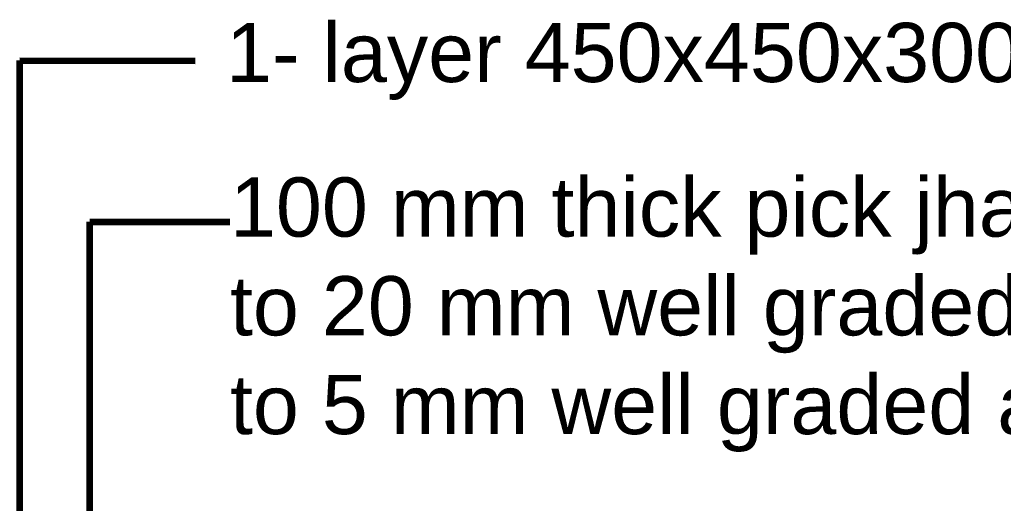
# Model space of a CAD drawing. Header units: inches. Extents: x 15 to 141071, y -30183 to 14738.
# Drawn here: x 36734 to 37904, y 1354 to 1929 of the extents above; entities that cross this region are included whole.
import ezdxf

# ---------------------------------------------------------------- set-up
doc = ezdxf.new("R2010")
doc.units = ezdxf.units.IN
doc.header["$MEASUREMENT"] = 0
doc.layers.add('LINE', color=7, linetype='Continuous')
doc.styles.get("Standard").update_dxf_attribs({"font": 'arial.ttf'})
doc.dimstyles.get("Standard").update_dxf_attribs({"dimtxt": 0.18, "dimasz": 0.18, "dimexe": 0.18, "dimexo": 0.0625, "dimgap": 0.09, "dimtad": 0, "dimtih": 1, "dimtoh": 1, "dimdec": 4, "dimzin": 0, "dimdsep": 46, "dimtxsty": 'Standard', "dimcen": 0.09, "dimadec": 0, "dimazin": 0, "dimtfac": 1, "dimtdec": 4, "dimtofl": 0, "dimtmove": 0, "dimatfit": 3, "dimfxl": 1, "dimtolj": 1, "dimtzin": 0, "dimarcsym": 0})

msp = doc.modelspace()

# ---------------------------------------------------------------- texts
at = {"layer": 'LINE', "color": 0, "linetype": 'ByBlock', "lineweight": 20, "ltscale": 0.5, "char_height": 70.38, "attachment_point": 1}
for s, insert in [('1- layer 450x450x300 C.C block', (36979.861105, 1925.066774)), ('100 mm thick pick jhama chips (40 mm\\Pto 20 mm well graded at top & 20 mm \\Pto 5 mm well graded at bottom) ', (36984.496339, 1741.403922))]:
    msp.add_mtext(s, dxfattribs=dict(at, insert=insert))

# ---------------------------------------------------------------- leaders
at = {"layer": 'LINE', "color": 7, "lineweight": 20, "ltscale": 0.5}
for points in [[(36734.602542, 1081.032639), (36734.602542, 1880.16735), (36943.240716, 1880.07801)], [(36818.006922, 723.315009), (36818.006922, 1688.734436), (36984.496339, 1688.734436)]]:
    msp.add_leader(points, dimstyle='Standard', override={"dimtxt": 0.9, "dimasz": 0.7, "dimclrd": 7, "dimclre": 7, "dimclrt": 7, "dimlwd": 65535, "dimlwe": 65535}, dxfattribs=at)

doc.saveas('drawing.dxf')
